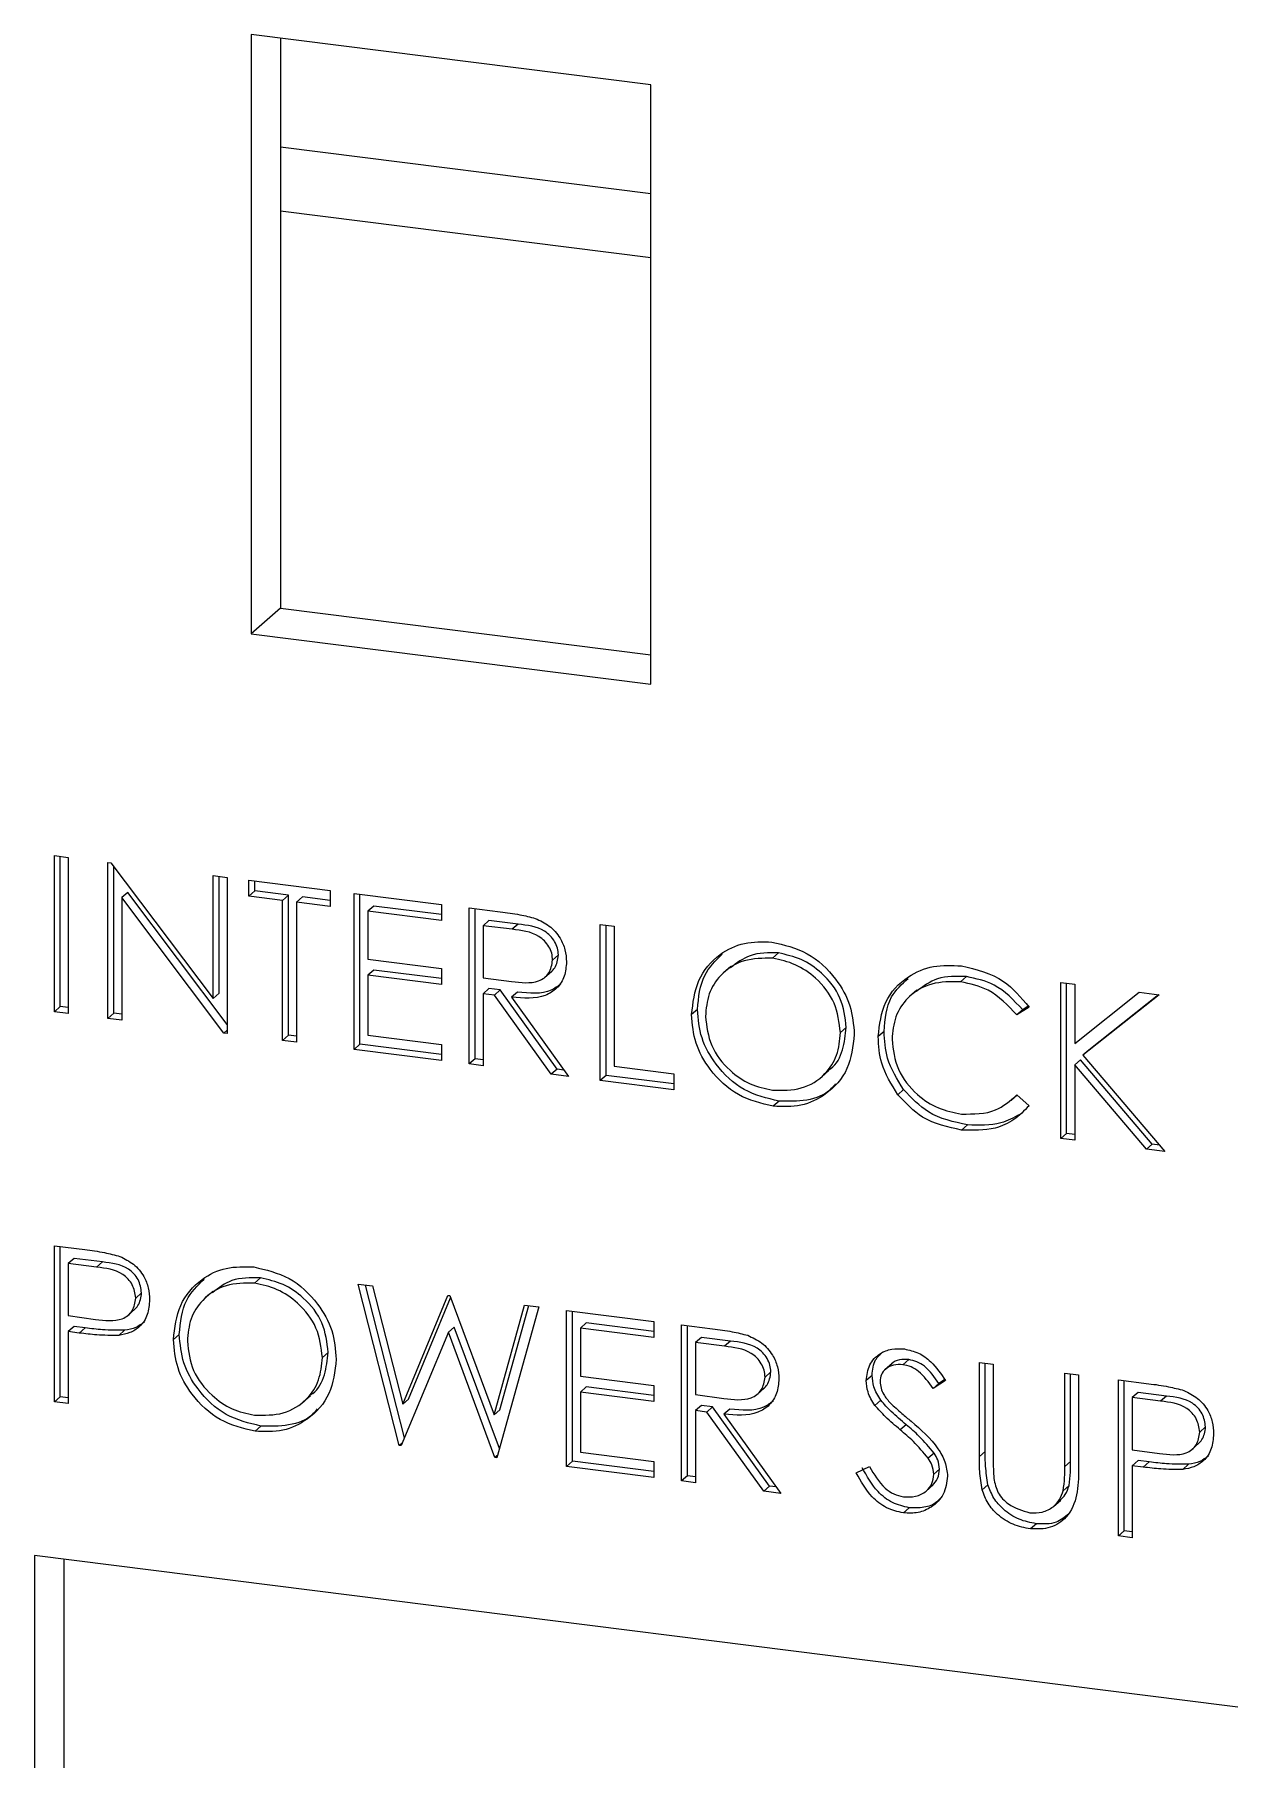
# Model space of a CAD drawing. Header units: millimetres. Extents: x 0 to 589, y 0 to 415.
# Drawn here: x 398.35 to 410.38, y 236.32 to 253.68 of the extents above; entities that cross this region are included whole.
import ezdxf

# ---------------------------------------------------------------- set-up
doc = ezdxf.new("R2010")
doc.units = ezdxf.units.MM

msp = doc.modelspace()

# ---------------------------------------------------------------- linework, layer by layer
at = {"color": 7, "linetype": 'Continuous', "lineweight": 25}
for p, q in [((400.5294, 253.6839), (400.5294, 247.6499)), ((404.5517, 253.1772), (400.5294, 253.6839)), ((400.824, 253.6468), (400.824, 247.9098)), ((404.5517, 247.1432), (404.5517, 253.1772)), ((400.824, 252.554), (404.5517, 252.0844)), ((404.5517, 251.4348), (400.824, 251.9044)), ((400.824, 247.9098), (400.5294, 247.6499)), ((400.824, 247.9098), (404.5517, 247.4401)), ((400.5294, 247.6499), (404.5517, 247.1432)), ((398.5466, 245.417), (398.6866, 245.3994)), ((398.5466, 243.8457), (398.5466, 245.417)), ((398.6056, 243.8976), (398.6056, 245.4096)), ((398.6866, 245.3994), (398.6866, 243.828)), ((399.0863, 245.349), (399.1157, 245.3453)), ((399.0863, 243.7777), (399.0863, 245.349)), ((399.1157, 245.3453), (400.1456, 243.9788)), ((399.1452, 243.8296), (399.1452, 245.3061)), ((399.2851, 245.0459), (399.2262, 244.994)), ((400.2856, 243.7185), (399.2851, 245.0459)), ((400.1456, 245.2156), (400.2856, 245.1979)), ((400.1456, 243.9788), (400.1456, 245.2156)), ((400.2046, 244.0308), (400.2046, 245.2081)), ((400.2856, 245.1979), (400.2856, 243.6266)), ((400.5054, 245.1702), (401.3249, 245.067)), ((400.5054, 245.0091), (400.5054, 245.1702)), ((400.5643, 245.061), (400.5054, 245.0091)), ((400.5643, 245.061), (400.5643, 245.1628)), ((400.9041, 245.0182), (400.5643, 245.061)), ((401.3249, 245.067), (401.3249, 244.9058)), ((399.2262, 244.994), (399.2262, 243.76)), ((400.2537, 243.6306), (399.2262, 244.994)), ((400.8452, 244.9663), (400.5054, 245.0091)), ((400.9041, 245.0182), (400.8452, 244.9663)), ((400.8452, 243.5561), (400.8452, 244.9663)), ((400.9041, 243.608), (400.9041, 245.0182)), ((401.044, 245.0006), (400.9851, 244.9486)), ((400.9851, 244.9486), (400.9851, 243.5384)), ((401.3249, 244.9058), (400.9851, 244.9486)), ((401.3249, 244.9652), (401.044, 245.0006)), ((401.5648, 245.0368), (402.4442, 244.926)), ((401.5648, 243.4654), (401.5648, 245.0368)), ((401.6237, 243.5174), (401.6237, 245.0293)), ((401.7636, 244.9099), (401.7047, 244.858)), ((402.4442, 244.8242), (401.7636, 244.9099)), ((402.4442, 244.926), (402.4442, 244.7648)), ((402.724, 244.8907), (403.036, 244.8514)), ((402.724, 243.3194), (402.724, 244.8907)), ((402.783, 243.3713), (402.783, 244.8833)), ((401.7047, 244.858), (401.7047, 244.3745)), ((402.4442, 244.7648), (401.7047, 244.858)), ((402.9229, 244.7639), (402.8639, 244.7119)), ((402.8639, 244.7119), (402.8639, 244.1881)), ((403.1563, 244.6751), (402.8639, 244.7119)), ((403.2152, 244.7271), (402.9229, 244.7639)), ((403.2152, 244.7271), (403.1563, 244.6751)), ((404.0432, 244.7245), (404.1831, 244.7069)), ((404.0432, 243.1532), (404.0432, 244.7245)), ((404.1021, 243.2051), (404.1021, 244.7171)), ((404.1831, 244.7069), (404.1831, 243.2967)), ((401.7047, 244.3745), (402.4442, 244.2813)), ((403.6224, 244.417), (403.5635, 244.365)), ((405.8379, 244.4369), (405.779, 244.385)), ((401.7636, 244.2653), (401.7047, 244.2133)), ((401.7047, 244.2133), (401.7047, 243.609)), ((402.4442, 244.1201), (401.7047, 244.2133)), ((402.4442, 244.1795), (401.7636, 244.2653)), ((402.4442, 244.2813), (402.4442, 244.1201)), ((402.8639, 244.1881), (403.1494, 244.15)), ((403.483, 244.1895), (403.5567, 244.2544)), ((405.358, 244.3018), (405.2843, 244.2369)), ((407.7305, 244.1985), (407.6716, 244.1465)), ((400.2046, 244.0308), (400.1456, 243.9788)), ((402.9229, 244.0789), (402.8639, 244.027)), ((402.8639, 244.027), (402.8639, 243.3017)), ((402.9776, 244.0127), (402.8639, 244.027)), ((403.0366, 244.0646), (402.9229, 244.0789)), ((403.0366, 244.0646), (402.9776, 244.0127)), ((403.5504, 243.2153), (402.9776, 244.0127)), ((403.6093, 243.2672), (403.0366, 244.0646)), ((403.2096, 244.0428), (403.1506, 243.9909)), ((407.2301, 244.0623), (407.1565, 243.9973)), ((408.6803, 244.1403), (408.8202, 244.1227)), ((408.6803, 242.5689), (408.6803, 244.1403)), ((408.7392, 242.6209), (408.7392, 244.1329)), ((408.8202, 244.1227), (408.8202, 243.5243)), ((408.8202, 243.5243), (409.4701, 244.0408)), ((409.6697, 244.0156), (408.9036, 243.4071)), ((409.6641, 244.0164), (408.9625, 243.459)), ((409.4701, 244.0408), (409.6697, 244.0156)), ((398.6056, 243.8976), (398.5466, 243.8457)), ((398.6866, 243.828), (398.5466, 243.8457)), ((398.6866, 243.8874), (398.6056, 243.8976)), ((399.1452, 243.8296), (399.0863, 243.7777)), ((399.2262, 243.8194), (399.1452, 243.8296)), ((403.1506, 243.9909), (403.7234, 243.1935)), ((405.0216, 243.868), (404.9626, 243.8161)), ((408.3605, 243.8923), (408.2381, 243.8132)), ((408.297, 243.8652), (408.2381, 243.8132)), ((408.3521, 243.9007), (408.297, 243.8652)), ((399.2262, 243.76), (399.0863, 243.7777)), ((400.2856, 243.6587), (400.2537, 243.6306)), ((406.5206, 243.6871), (406.4617, 243.6351)), ((400.2856, 243.6266), (400.2537, 243.6306)), ((400.9041, 243.608), (400.8452, 243.5561)), ((400.9851, 243.5384), (400.8452, 243.5561)), ((400.9851, 243.5978), (400.9041, 243.608)), ((401.6237, 243.5174), (401.5648, 243.4654)), ((402.4442, 243.414), (401.6237, 243.5174)), ((401.7047, 243.609), (402.4442, 243.5158)), ((402.4442, 243.5158), (402.4442, 243.3546)), ((406.9004, 243.6474), (406.8415, 243.5954)), ((402.4442, 243.3546), (401.5648, 243.4654)), ((402.783, 243.3713), (402.724, 243.3194)), ((402.8639, 243.3017), (402.724, 243.3194)), ((402.8639, 243.3611), (402.783, 243.3713)), ((408.8791, 243.3616), (408.8202, 243.3096)), ((408.8202, 243.3096), (408.8202, 242.5513)), ((409.5432, 242.4602), (408.8202, 243.3096)), ((409.6021, 242.5122), (408.8791, 243.3616)), ((408.9625, 243.459), (408.9036, 243.4071)), ((408.9036, 243.4071), (409.7296, 242.4367)), ((403.6093, 243.2672), (403.5504, 243.2153)), ((403.7234, 243.1935), (403.5504, 243.2153)), ((403.6765, 243.2588), (403.6093, 243.2672)), ((404.1021, 243.2051), (404.0432, 243.1532)), ((404.7827, 243.06), (404.0432, 243.1532)), ((404.7827, 243.1194), (404.1021, 243.2051)), ((404.1831, 243.2967), (404.7827, 243.2212)), ((404.7827, 243.2212), (404.7827, 243.06)), ((406.2697, 243.1882), (406.3433, 243.2531)), ((407.0981, 243.0622), (407.0391, 243.0102)), ((408.1804, 242.9533), (408.2399, 243.0058)), ((408.2381, 243.0074), (408.3605, 242.8985)), ((405.8435, 242.9454), (405.7846, 242.8935)), ((407.7411, 242.7064), (407.6822, 242.6544)), ((408.7392, 242.6209), (408.6803, 242.5689)), ((408.8202, 242.6107), (408.7392, 242.6209)), ((408.8202, 242.5513), (408.6803, 242.5689)), ((409.6021, 242.5122), (409.5432, 242.4602)), ((409.7296, 242.4367), (409.5432, 242.4602)), ((409.673, 242.5033), (409.6021, 242.5122)), ((398.5466, 241.4886), (398.8524, 241.4501)), ((398.5466, 239.9173), (398.5466, 241.4886)), ((398.6056, 239.9693), (398.6056, 241.4812)), ((398.7455, 241.3618), (398.6866, 241.3099)), ((398.6866, 241.3099), (398.6866, 240.7861)), ((398.9717, 241.2739), (398.6866, 241.3099)), ((399.0306, 241.3259), (398.7455, 241.3618)), ((399.0306, 241.3259), (398.9717, 241.2739)), ((400.6212, 241.1658), (400.5623, 241.1138)), ((401.6047, 241.1034), (401.7493, 241.0851)), ((402.0195, 239.4798), (401.6047, 241.1034)), ((402.0722, 239.556), (401.6793, 241.094)), ((401.7493, 241.0851), (402.0545, 239.8943)), ((399.4251, 241.0153), (399.3661, 240.9633)), ((400.1413, 241.0307), (400.0676, 240.9657)), ((402.0545, 239.8943), (402.5082, 240.9895)), ((402.1134, 239.9463), (402.5361, 240.9666)), ((402.5082, 240.9895), (402.5285, 240.987)), ((402.5285, 240.987), (402.9739, 239.7864)), ((402.9739, 239.7864), (403.2806, 240.8922)), ((403.0328, 239.8383), (403.3236, 240.8868)), ((403.2806, 240.8922), (403.4236, 240.8742)), ((398.6866, 240.7861), (398.9595, 240.7482)), ((399.2841, 240.7853), (399.3578, 240.8502)), ((403.4236, 240.8742), (403.0032, 239.3558)), ((403.7034, 240.839), (404.5829, 240.7282)), ((403.7034, 239.2676), (403.7034, 240.839)), ((403.7623, 239.3196), (403.7623, 240.8315)), ((403.9023, 240.7121), (403.8433, 240.6602)), ((404.5829, 240.6264), (403.9023, 240.7121)), ((404.5829, 240.7282), (404.5829, 240.567)), ((398.7455, 240.6769), (398.6866, 240.6249)), ((398.6866, 240.6249), (398.6866, 239.8997)), ((398.7981, 240.6109), (398.6866, 240.6249)), ((398.857, 240.6628), (398.7455, 240.6769)), ((398.857, 240.6628), (398.7981, 240.6109)), ((399.2539, 240.6386), (399.195, 240.5867)), ((399.8048, 240.5969), (399.7459, 240.545)), ((402.5142, 240.6192), (402.0395, 239.4772)), ((402.5731, 240.6712), (402.5142, 240.6192)), ((402.9832, 239.3583), (402.5142, 240.6192)), ((403.0285, 239.4471), (402.5731, 240.6712)), ((403.8433, 240.6602), (403.8433, 240.1767)), ((404.5829, 240.567), (403.8433, 240.6602)), ((404.8627, 240.6929), (405.1747, 240.6536)), ((404.8627, 239.1215), (404.8627, 240.6929)), ((404.9216, 239.1735), (404.9216, 240.6855)), ((405.0615, 240.5661), (405.0026, 240.5141)), ((405.3538, 240.5292), (405.0615, 240.5661)), ((401.3039, 240.4159), (401.245, 240.364)), ((405.0026, 240.5141), (405.0026, 239.9903)), ((405.2949, 240.4773), (405.0026, 240.5141)), ((405.3538, 240.5292), (405.2949, 240.4773)), ((405.7611, 240.2192), (405.7022, 240.1672)), ((406.7805, 240.1843), (406.7215, 240.1323)), ((406.9813, 240.3045), (406.9077, 240.2395)), ((407.149, 240.3434), (407.0901, 240.2914)), ((407.8608, 240.3152), (408.0007, 240.2975)), ((407.8608, 239.3661), (407.8608, 240.3152)), ((407.9197, 239.4181), (407.9197, 240.3077)), ((408.0007, 240.2975), (408.0007, 239.3561)), ((408.7203, 240.2069), (408.8602, 240.1893)), ((408.7203, 239.2654), (408.7203, 240.2069)), ((408.7792, 239.3174), (408.7792, 240.1995)), ((408.8602, 240.1893), (408.8602, 239.2402)), ((403.8433, 240.1767), (404.5829, 240.0835)), ((403.9023, 240.0675), (403.8433, 240.0155)), ((403.8433, 240.0155), (403.8433, 239.4111)), ((404.5829, 239.9223), (403.8433, 240.0155)), ((404.5829, 239.9817), (403.9023, 240.0675)), ((404.5829, 240.0835), (404.5829, 239.9223)), ((405.6217, 239.9916), (405.6953, 240.0566)), ((407.521, 240.1323), (407.3945, 240.0516)), ((407.4535, 240.1036), (407.3945, 240.0516)), ((407.5134, 240.1418), (407.4535, 240.1036)), ((409.2599, 240.1389), (409.5657, 240.1004)), ((409.2599, 238.5675), (409.2599, 240.1389)), ((409.3189, 238.6195), (409.3189, 240.1315)), ((409.4588, 240.0121), (409.3999, 239.9601)), ((409.7439, 239.9761), (409.4588, 240.0121)), ((398.6056, 239.9693), (398.5466, 239.9173)), ((398.6866, 239.8997), (398.5466, 239.9173)), ((398.6866, 239.9591), (398.6056, 239.9693)), ((401.053, 239.917), (401.1266, 239.982)), ((402.1134, 239.9463), (402.0545, 239.8943)), ((403.0328, 239.8383), (402.9739, 239.7864)), ((405.0026, 239.9903), (405.2881, 239.9522)), ((405.0615, 239.8811), (405.0026, 239.8292)), ((405.1752, 239.8668), (405.0615, 239.8811)), ((405.1752, 239.8668), (405.1163, 239.8148)), ((405.748, 239.0694), (405.1752, 239.8668)), ((405.3482, 239.845), (405.2893, 239.793)), ((406.8676, 239.934), (406.8087, 239.8821)), ((409.3999, 239.9601), (409.3999, 239.4363)), ((409.685, 239.9242), (409.3999, 239.9601)), ((409.7439, 239.9761), (409.685, 239.9242)), ((400.6268, 239.6743), (400.5679, 239.6224)), ((405.0026, 239.8292), (405.0026, 239.1039)), ((405.1163, 239.8148), (405.0026, 239.8292)), ((405.6891, 239.0174), (405.1163, 239.8148)), ((405.2893, 239.793), (405.8621, 238.9956)), ((407.1231, 239.6881), (407.0641, 239.6362)), ((410.1384, 239.6655), (410.0794, 239.6135)), ((402.0527, 239.509), (402.0195, 239.4798)), ((409.9974, 239.4355), (410.071, 239.5005)), ((402.0395, 239.4772), (402.0195, 239.4798)), ((403.0106, 239.3825), (402.9832, 239.3583)), ((403.0032, 239.3558), (402.9832, 239.3583)), ((403.7623, 239.3196), (403.7034, 239.2676)), ((404.5829, 239.2162), (403.7623, 239.3196)), ((403.8433, 239.4111), (404.5829, 239.318)), ((404.5829, 239.318), (404.5829, 239.1568)), ((407.4041, 239.4022), (407.3452, 239.3502)), ((407.9197, 239.4181), (407.8608, 239.3661)), ((408.7792, 239.3174), (408.7203, 239.2654)), ((409.3999, 239.4363), (409.6728, 239.3985)), ((409.4588, 239.3271), (409.3999, 239.2752)), ((409.5703, 239.3131), (409.4588, 239.3271)), ((404.5829, 239.1568), (403.7034, 239.2676)), ((404.9216, 239.1735), (404.8627, 239.1215)), ((405.0026, 239.1633), (404.9216, 239.1735)), ((406.6216, 239.2031), (406.7534, 239.2661)), ((407.46, 239.2409), (407.4011, 239.1889)), ((409.3999, 239.2752), (409.3999, 238.5499)), ((409.5113, 239.2611), (409.3999, 239.2752)), ((409.5703, 239.3131), (409.5113, 239.2611)), ((409.9672, 239.2889), (409.9083, 239.2369)), ((405.0026, 239.1039), (404.8627, 239.1215)), ((405.748, 239.0694), (405.6891, 239.0174)), ((405.8621, 238.9956), (405.6891, 239.0174)), ((405.8152, 239.0609), (405.748, 239.0694)), ((407.3211, 239.0166), (407.3948, 239.0816)), ((407.9475, 239.0835), (407.8886, 239.0315)), ((408.7633, 239.0754), (408.7044, 239.0235)), ((407.1546, 238.8519), (407.0957, 238.7999)), ((408.6064, 238.8646), (408.68, 238.9295)), ((408.4347, 238.6906), (408.3758, 238.6386)), ((409.3189, 238.6195), (409.2599, 238.5675)), ((409.3999, 238.6093), (409.3189, 238.6195)), ((409.3999, 238.5499), (409.2599, 238.5675)), ((420.6408, 235.5623), (398.3468, 238.3711)), ((398.3468, 238.3711), (398.3468, 211.8153)), ((398.6414, 238.334), (398.6414, 212.0752))]:
    msp.add_line(p, q, dxfattribs=at)
for points, knots in [([(403.036, 244.8514), (403.1023, 244.8433), (403.2205, 244.8288), (403.3377, 244.7987), (403.3892, 244.7855)], [0, 0, 0, 0, 0.5602397, 1, 1, 1, 1]), ([(403.6224, 244.417), (403.6207, 244.4402), (403.6174, 244.4867), (403.5864, 244.5533), (403.5425, 244.6121), (403.4269, 244.7035), (403.3092, 244.7166), (403.2152, 244.7271)], [0, 0, 0, 0, 0.12530739, 0.25061699, 0.37595425, 0.50128061, 1, 1, 1, 1]), ([(403.3892, 244.7855), (403.4382, 244.763), (403.536, 244.718), (403.6389, 244.5991), (403.6957, 244.47), (403.7008, 244.3881), (403.7034, 244.3471)], [0, 0, 0, 0, 0.2797971, 0.5594998, 0.7796265, 1, 1, 1, 1]), ([(403.5635, 244.365), (403.5618, 244.3883), (403.5585, 244.4347), (403.5274, 244.5014), (403.4836, 244.5601), (403.368, 244.6515), (403.2503, 244.6646), (403.1563, 244.6751)], [0, 0, 0, 0, 0.1253074, 0.250617, 0.3759543, 0.5012806, 1, 1, 1, 1]), ([(404.9626, 243.8161), (404.977, 243.9355), (405.0058, 244.1743), (405.2192, 244.4236), (405.4885, 244.5542), (405.6776, 244.5494), (405.7721, 244.547)], [0, 0, 0, 0, 0.279731, 0.5593268, 0.7796805, 1, 1, 1, 1]), ([(405.7721, 244.547), (405.8943, 244.5187), (406.1385, 244.4621), (406.4117, 244.2046), (406.5775, 243.91), (406.5936, 243.7148), (406.6016, 243.6171)], [0, 0, 0, 0, 0.2797673, 0.5593585, 0.7795711, 1, 1, 1, 1]), ([(403.1494, 244.15), (403.2452, 244.1382), (403.365, 244.1235), (403.4832, 244.1853), (403.5451, 244.2497), (403.5562, 244.319), (403.5635, 244.365)], [0, 0, 0, 0, 0.4998271, 0.6254978, 0.7512079, 1, 1, 1, 1]), ([(403.5482, 244.249), (403.5614, 244.2614), (403.6067, 244.3038), (403.6159, 244.3701), (403.6224, 244.417)], [0, 0, 0, 0, 0.2921232, 1, 1, 1, 1]), ([(405.0216, 243.868), (405.0335, 243.99), (405.0552, 244.2116), (405.2041, 244.3591), (405.2712, 244.4254)], [0, 0, 0, 0, 0.5499757, 1, 1, 1, 1]), ([(405.779, 244.385), (405.6806, 244.3845), (405.4837, 244.3835), (405.2585, 244.2369), (405.1238, 244.0312), (405.1096, 243.8765), (405.1025, 243.7991)], [0, 0, 0, 0, 0.2796271, 0.5593495, 0.7796302, 1, 1, 1, 1]), ([(405.8379, 244.4369), (405.7378, 244.4386), (405.5544, 244.4418), (405.418, 244.3355), (405.3561, 244.2873)], [0, 0, 0, 0, 0.54616499, 1, 1, 1, 1]), ([(406.4617, 243.6351), (406.4497, 243.7364), (406.4258, 243.9389), (406.2361, 244.1791), (406.0114, 244.3326), (405.8564, 244.3675), (405.779, 244.385)], [0, 0, 0, 0, 0.279468, 0.5588703, 0.7795158, 1, 1, 1, 1]), ([(406.5206, 243.6871), (406.5086, 243.7883), (406.4847, 243.9908), (406.295, 244.2311), (406.0703, 244.3846), (405.9154, 244.4195), (405.8379, 244.4369)], [0, 0, 0, 0, 0.27946805, 0.55887035, 0.77951584, 1, 1, 1, 1]), ([(403.7034, 244.3471), (403.6993, 244.2979), (403.6912, 244.1996), (403.6141, 244.0773), (403.4384, 243.9674), (403.2693, 243.9812), (403.1506, 243.9909)], [0, 0, 0, 0, 0.1871202, 0.3739789, 0.5609112, 1, 1, 1, 1]), ([(406.8415, 243.5954), (406.8557, 243.7168), (406.8842, 243.9596), (407.1148, 244.2003), (407.3924, 244.3214), (407.5843, 244.3115), (407.6803, 244.3066)], [0, 0, 0, 0, 0.2795119, 0.5590796, 0.7793739, 1, 1, 1, 1]), ([(406.9004, 243.6474), (406.9115, 243.7718), (406.9307, 243.9871), (407.0806, 244.1227), (407.1439, 244.18)], [0, 0, 0, 0, 0.5777218, 1, 1, 1, 1]), ([(407.7305, 244.1985), (407.6293, 244.2015), (407.4388, 244.2073), (407.2944, 244.1), (407.2268, 244.0497)], [0, 0, 0, 0, 0.5311646, 1, 1, 1, 1]), ([(407.6803, 244.3066), (407.83, 244.271), (408.0975, 244.2075), (408.2801, 243.9886), (408.3605, 243.8923)], [0, 0, 0, 0, 0.5595165, 1, 1, 1, 1]), ([(408.297, 243.8652), (408.2067, 243.9612), (408.0451, 244.1332), (407.8269, 244.1785), (407.7305, 244.1985)], [0, 0, 0, 0, 0.5584265, 1, 1, 1, 1]), ([(403.6479, 244.1257), (403.6159, 244.1021), (403.4953, 244.013), (403.3306, 244.0302), (403.2096, 244.0428)], [0, 0, 0, 0, 0.2652979, 1, 1, 1, 1]), ([(407.6716, 244.1465), (407.572, 244.1476), (407.3729, 244.1497), (407.1408, 244.0084), (407.0026, 243.8015), (406.9885, 243.6453), (406.9814, 243.5671)], [0, 0, 0, 0, 0.2798558, 0.5595188, 0.7796855, 1, 1, 1, 1]), ([(408.2381, 243.8132), (408.1478, 243.9093), (407.9862, 244.0812), (407.7679, 244.1265), (407.6716, 244.1465)], [0, 0, 0, 0, 0.5584265, 1, 1, 1, 1]), ([(405.8435, 242.9454), (405.7227, 242.9741), (405.4811, 243.0315), (405.2124, 243.2875), (405.0467, 243.5781), (405.0299, 243.7714), (405.0216, 243.868)], [0, 0, 0, 0, 0.2796633, 0.5593539, 0.7796364, 1, 1, 1, 1]), ([(405.7846, 242.8935), (405.6638, 242.9222), (405.4222, 242.9796), (405.1534, 243.2355), (404.9878, 243.5262), (404.971, 243.7194), (404.9626, 243.8161)], [0, 0, 0, 0, 0.2796633, 0.5593539, 0.7796364, 1, 1, 1, 1]), ([(405.1025, 243.7991), (405.1145, 243.6986), (405.1383, 243.4974), (405.3268, 243.2601), (405.5476, 243.1036), (405.7019, 243.0714), (405.779, 243.0554)], [0, 0, 0, 0, 0.279416, 0.5590765, 0.779478, 1, 1, 1, 1]), ([(406.3312, 243.2539), (406.3427, 243.2604), (406.4183, 243.3029), (406.4957, 243.4593), (406.5123, 243.6111), (406.5206, 243.6871)], [0, 0, 0, 0, 0.08248678, 0.54115869, 1, 1, 1, 1]), ([(405.779, 243.0554), (405.878, 243.0542), (406.0759, 243.052), (406.3053, 243.1952), (406.4402, 243.4022), (406.4545, 243.5575), (406.4617, 243.6351)], [0, 0, 0, 0, 0.27982967, 0.55938902, 0.77965383, 1, 1, 1, 1]), ([(406.6016, 243.6171), (406.5879, 243.4969), (406.5605, 243.2565), (406.3384, 243.0142), (406.0697, 242.882), (405.8797, 242.8897), (405.7846, 242.8935)], [0, 0, 0, 0, 0.2796304, 0.5593429, 0.7795972, 1, 1, 1, 1]), ([(407.0391, 243.0102), (406.9746, 243.1135), (406.8593, 243.2983), (406.8469, 243.5045), (406.8415, 243.5954)], [0, 0, 0, 0, 0.5590286, 1, 1, 1, 1]), ([(407.0981, 243.0622), (407.0336, 243.1655), (406.9182, 243.3503), (406.9058, 243.5565), (406.9004, 243.6474)], [0, 0, 0, 0, 0.55902863, 1, 1, 1, 1]), ([(406.9814, 243.5671), (406.9933, 243.464), (407.017, 243.2577), (407.2124, 243.014), (407.444, 242.8623), (407.6021, 242.8312), (407.6812, 242.8157)], [0, 0, 0, 0, 0.2794342, 0.5589213, 0.7792831, 1, 1, 1, 1]), ([(406.4111, 243.1197), (406.3969, 243.1017), (406.3273, 243.0136), (406.1238, 242.9382), (405.937, 242.943), (405.8435, 242.9454)], [0, 0, 0, 0, 0.1138472, 0.5567744, 1, 1, 1, 1]), ([(407.6822, 242.6544), (407.5443, 242.6835), (407.298, 242.7356), (407.1182, 242.9263), (407.0391, 243.0102)], [0, 0, 0, 0, 0.5598036, 1, 1, 1, 1]), ([(407.7411, 242.7064), (407.6032, 242.7355), (407.3569, 242.7876), (407.1772, 242.9783), (407.0981, 243.0622)], [0, 0, 0, 0, 0.5598036, 1, 1, 1, 1]), ([(407.6812, 242.8157), (407.8018, 242.8153), (408.0175, 242.8147), (408.1706, 242.9484), (408.2381, 243.0074)], [0, 0, 0, 0, 0.5587722, 1, 1, 1, 1]), ([(408.3605, 242.8985), (408.3124, 242.8491), (408.2163, 242.7502), (407.9851, 242.6458), (407.797, 242.6511), (407.6822, 242.6544)], [0, 0, 0, 0, 0.2804103, 0.5607951, 1, 1, 1, 1]), ([(408.2668, 242.8123), (408.2054, 242.779), (408.0476, 242.6935), (407.8573, 242.7015), (407.7411, 242.7064)], [0, 0, 0, 0, 0.3896454, 1, 1, 1, 1]), ([(398.8524, 241.4501), (398.919, 241.4419), (399.038, 241.4273), (399.1557, 241.3957), (399.2075, 241.3818)], [0, 0, 0, 0, 0.5603137, 1, 1, 1, 1]), ([(399.3661, 240.9633), (399.3591, 241.0093), (399.3484, 241.0785), (399.291, 241.1565), (399.1809, 241.25), (399.0646, 241.2633), (398.9717, 241.2739)], [0, 0, 0, 0, 0.2489693, 0.3747291, 0.500383, 1, 1, 1, 1]), ([(399.4251, 241.0153), (399.418, 241.0612), (399.4074, 241.1304), (399.3499, 241.2085), (399.2398, 241.302), (399.1235, 241.3153), (399.0306, 241.3259)], [0, 0, 0, 0, 0.2489693, 0.3747291, 0.500383, 1, 1, 1, 1]), ([(399.2075, 241.3818), (399.2549, 241.3586), (399.3496, 241.3122), (399.4475, 241.1936), (399.4992, 241.0663), (399.5038, 240.9863), (399.506, 240.9463)], [0, 0, 0, 0, 0.2797054, 0.5593809, 0.7795086, 1, 1, 1, 1]), ([(399.7459, 240.545), (399.7603, 240.6644), (399.7891, 240.9032), (400.0025, 241.1525), (400.2718, 241.2831), (400.4609, 241.2783), (400.5554, 241.2759)], [0, 0, 0, 0, 0.279731, 0.5593268, 0.7796805, 1, 1, 1, 1]), ([(400.5554, 241.2759), (400.6776, 241.2475), (400.9218, 241.1909), (401.195, 240.9335), (401.3608, 240.6389), (401.3769, 240.4437), (401.3849, 240.346)], [0, 0, 0, 0, 0.2797673, 0.5593585, 0.7795711, 1, 1, 1, 1]), ([(399.8048, 240.5969), (399.8168, 240.7188), (399.8384, 240.9405), (399.9874, 241.088), (400.0544, 241.1543)], [0, 0, 0, 0, 0.5499757, 1, 1, 1, 1]), ([(400.5623, 241.1138), (400.4638, 241.1133), (400.267, 241.1124), (400.0418, 240.9658), (399.907, 240.7601), (399.8929, 240.6053), (399.8858, 240.528)], [0, 0, 0, 0, 0.2796271, 0.5593495, 0.7796302, 1, 1, 1, 1]), ([(400.6212, 241.1658), (400.5211, 241.1675), (400.3377, 241.1706), (400.2012, 241.0644), (400.1393, 241.0162)], [0, 0, 0, 0, 0.546165, 1, 1, 1, 1]), ([(401.245, 240.364), (401.233, 240.4652), (401.209, 240.6678), (401.0193, 240.908), (400.7947, 241.0615), (400.6397, 241.0964), (400.5623, 241.1138)], [0, 0, 0, 0, 0.279468, 0.5588703, 0.7795158, 1, 1, 1, 1]), ([(401.3039, 240.4159), (401.2919, 240.5172), (401.268, 240.7197), (401.0783, 240.96), (400.8536, 241.1134), (400.6986, 241.1483), (400.6212, 241.1658)], [0, 0, 0, 0, 0.279468, 0.5588703, 0.7795158, 1, 1, 1, 1]), ([(398.9595, 240.7482), (399.0545, 240.7359), (399.1734, 240.7205), (399.2885, 240.7846), (399.3485, 240.8493), (399.3591, 240.9178), (399.3661, 240.9633)], [0, 0, 0, 0, 0.4997206, 0.6253498, 0.7510825, 1, 1, 1, 1]), ([(399.506, 240.9463), (399.5023, 240.8949), (399.4949, 240.7924), (399.4168, 240.6761), (399.3106, 240.6082), (399.2336, 240.5938), (399.195, 240.5867)], [0, 0, 0, 0, 0.2800989, 0.5593238, 0.7794579, 1, 1, 1, 1]), ([(399.3498, 240.8443), (399.3639, 240.858), (399.4094, 240.9018), (399.4187, 240.969), (399.4251, 241.0153)], [0, 0, 0, 0, 0.3118289, 1, 1, 1, 1]), ([(399.4554, 240.7234), (399.427, 240.7022), (399.368, 240.658), (399.2929, 240.6453), (399.2539, 240.6386)], [0, 0, 0, 0, 0.4804578, 1, 1, 1, 1]), ([(399.195, 240.5867), (399.1212, 240.5866), (398.9894, 240.5865), (398.8565, 240.6034), (398.7981, 240.6109)], [0, 0, 0, 0, 0.5596942, 1, 1, 1, 1]), ([(399.2539, 240.6386), (399.1801, 240.6386), (399.0483, 240.6385), (398.9155, 240.6554), (398.857, 240.6628)], [0, 0, 0, 0, 0.5596942, 1, 1, 1, 1]), ([(400.5679, 239.6224), (400.4471, 239.651), (400.2055, 239.7084), (399.9367, 239.9644), (399.7711, 240.255), (399.7543, 240.4483), (399.7459, 240.545)], [0, 0, 0, 0, 0.2796633, 0.5593539, 0.7796364, 1, 1, 1, 1]), ([(400.6268, 239.6743), (400.506, 239.703), (400.2644, 239.7604), (399.9956, 240.0164), (399.83, 240.307), (399.8132, 240.5003), (399.8048, 240.5969)], [0, 0, 0, 0, 0.2796633, 0.5593539, 0.7796364, 1, 1, 1, 1]), ([(405.1747, 240.6536), (405.2409, 240.6455), (405.3591, 240.6309), (405.4764, 240.6009), (405.5279, 240.5877)], [0, 0, 0, 0, 0.5602397, 1, 1, 1, 1]), ([(405.5279, 240.5877), (405.5768, 240.5652), (405.6746, 240.5201), (405.7775, 240.4013), (405.8343, 240.2722), (405.8395, 240.1903), (405.8421, 240.1493)], [0, 0, 0, 0, 0.2797971, 0.5594998, 0.7796265, 1, 1, 1, 1]), ([(399.8858, 240.528), (399.8977, 240.4274), (399.9216, 240.2263), (400.11, 239.989), (400.3309, 239.8325), (400.4851, 239.8003), (400.5623, 239.7842)], [0, 0, 0, 0, 0.279416, 0.5590765, 0.779478, 1, 1, 1, 1]), ([(400.5623, 239.7842), (400.6613, 239.7831), (400.8592, 239.7809), (401.0886, 239.9241), (401.2235, 240.1311), (401.2378, 240.2863), (401.245, 240.364)], [0, 0, 0, 0, 0.27982967, 0.55938902, 0.77965383, 1, 1, 1, 1]), ([(401.1145, 239.9828), (401.126, 239.9893), (401.2015, 240.0318), (401.2789, 240.1881), (401.2956, 240.34), (401.3039, 240.4159)], [0, 0, 0, 0, 0.0824868, 0.5411587, 1, 1, 1, 1]), ([(405.7022, 240.1672), (405.7005, 240.1905), (405.6971, 240.2369), (405.6661, 240.3036), (405.6222, 240.3623), (405.5066, 240.4537), (405.389, 240.4668), (405.2949, 240.4773)], [0, 0, 0, 0, 0.1253074, 0.250617, 0.3759543, 0.5012806, 1, 1, 1, 1]), ([(405.7611, 240.2192), (405.7594, 240.2424), (405.756, 240.2889), (405.725, 240.3555), (405.6812, 240.4142), (405.5656, 240.5056), (405.4479, 240.5188), (405.3538, 240.5292)], [0, 0, 0, 0, 0.1253074, 0.250617, 0.3759543, 0.5012806, 1, 1, 1, 1]), ([(406.7215, 240.1323), (406.7283, 240.1872), (406.7418, 240.297), (406.8483, 240.4048), (406.9756, 240.4558), (407.0623, 240.4523), (407.1057, 240.4506)], [0, 0, 0, 0, 0.27955263, 0.5587984, 0.77937773, 1, 1, 1, 1]), ([(406.7805, 240.1843), (406.7857, 240.2407), (406.7945, 240.3366), (406.8621, 240.3958), (406.8899, 240.4202)], [0, 0, 0, 0, 0.58886202, 1, 1, 1, 1]), ([(407.1057, 240.4506), (407.1537, 240.4398), (407.2497, 240.4183), (407.3999, 240.3069), (407.4751, 240.1985), (407.521, 240.1323)], [0, 0, 0, 0, 0.2797499, 0.5595012, 1, 1, 1, 1]), ([(401.3849, 240.346), (401.3712, 240.2258), (401.3437, 239.9854), (401.1217, 239.743), (400.8529, 239.6109), (400.6629, 239.6185), (400.5679, 239.6224)], [0, 0, 0, 0, 0.2796304, 0.5593429, 0.7795972, 1, 1, 1, 1]), ([(405.6869, 240.0512), (405.7001, 240.0636), (405.7454, 240.106), (405.7546, 240.1723), (405.7611, 240.2192)], [0, 0, 0, 0, 0.2921232, 1, 1, 1, 1]), ([(406.8676, 239.934), (406.8401, 239.9783), (406.791, 240.0573), (406.7837, 240.1454), (406.7805, 240.1843)], [0, 0, 0, 0, 0.5598405, 1, 1, 1, 1]), ([(407.0901, 240.2914), (407.0584, 240.2929), (406.9952, 240.296), (406.919, 240.2566), (406.8691, 240.1956), (406.864, 240.146), (406.8614, 240.1213)], [0, 0, 0, 0, 0.2802743, 0.5599314, 0.7799201, 1, 1, 1, 1]), ([(407.149, 240.3434), (407.118, 240.3444), (407.0561, 240.3463), (406.9936, 240.3231), (406.9752, 240.2984), (406.9745, 240.2975)], [0, 0, 0, 0, 0.4912794, 0.9814771, 1, 1, 1, 1]), ([(407.3945, 240.0516), (407.3505, 240.1141), (407.2891, 240.2012), (407.1737, 240.2745), (407.1179, 240.2858), (407.0901, 240.2914)], [0, 0, 0, 0, 0.5598185, 0.7798479, 1, 1, 1, 1]), ([(407.4535, 240.1036), (407.4094, 240.1661), (407.348, 240.2531), (407.2326, 240.3264), (407.1769, 240.3377), (407.149, 240.3434)], [0, 0, 0, 0, 0.5598185, 0.7798479, 1, 1, 1, 1]), ([(405.2881, 239.9522), (405.3838, 239.9404), (405.5037, 239.9257), (405.6219, 239.9875), (405.6838, 240.0519), (405.6948, 240.1212), (405.7022, 240.1672)], [0, 0, 0, 0, 0.49982713, 0.62549782, 0.75120789, 1, 1, 1, 1]), ([(405.8421, 240.1493), (405.838, 240.1001), (405.8298, 240.0018), (405.7527, 239.8795), (405.577, 239.7696), (405.4079, 239.7834), (405.2893, 239.793)], [0, 0, 0, 0, 0.1871202, 0.3739789, 0.5609112, 1, 1, 1, 1]), ([(406.8087, 239.8821), (406.7812, 239.9263), (406.7321, 240.0053), (406.7248, 240.0935), (406.7215, 240.1323)], [0, 0, 0, 0, 0.5598405, 1, 1, 1, 1]), ([(406.8614, 240.1213), (406.8633, 240.0991), (406.8669, 240.0548), (406.9007, 239.9783), (406.9401, 239.933), (406.9642, 239.9053)], [0, 0, 0, 0, 0.2799464, 0.5597741, 1, 1, 1, 1]), ([(409.5657, 240.1004), (409.6323, 240.0922), (409.7513, 240.0776), (409.869, 240.0459), (409.9208, 240.032)], [0, 0, 0, 0, 0.5603137, 1, 1, 1, 1]), ([(409.9208, 240.032), (409.9681, 240.0088), (410.0629, 239.9624), (410.1608, 239.8438), (410.2125, 239.7166), (410.217, 239.6366), (410.2193, 239.5965)], [0, 0, 0, 0, 0.2797054, 0.5593809, 0.7795086, 1, 1, 1, 1]), ([(401.1944, 239.8486), (401.1801, 239.8306), (401.1106, 239.7425), (400.9071, 239.6671), (400.7202, 239.6719), (400.6268, 239.6743)], [0, 0, 0, 0, 0.1138472, 0.5567744, 1, 1, 1, 1]), ([(405.7866, 239.9279), (405.7546, 239.9042), (405.6339, 239.8151), (405.4692, 239.8324), (405.3482, 239.845)], [0, 0, 0, 0, 0.2652979, 1, 1, 1, 1]), ([(407.0641, 239.6362), (407.0133, 239.6788), (406.9226, 239.7548), (406.8435, 239.8432), (406.8087, 239.8821)], [0, 0, 0, 0, 0.5604127, 1, 1, 1, 1]), ([(407.1231, 239.6881), (407.0722, 239.7307), (406.9815, 239.8068), (406.9024, 239.8952), (406.8676, 239.934)], [0, 0, 0, 0, 0.5604127, 1, 1, 1, 1]), ([(406.9642, 239.9053), (407.0026, 239.8704), (407.0713, 239.808), (407.1425, 239.7486), (407.1737, 239.7225)], [0, 0, 0, 0, 0.55990578, 1, 1, 1, 1]), ([(410.0794, 239.6135), (410.0724, 239.6595), (410.0617, 239.7287), (410.0043, 239.8068), (409.8942, 239.9002), (409.7779, 239.9136), (409.685, 239.9242)], [0, 0, 0, 0, 0.24896926, 0.37472913, 0.50038299, 1, 1, 1, 1]), ([(410.1384, 239.6655), (410.1313, 239.7115), (410.1206, 239.7807), (410.0632, 239.8588), (409.9531, 239.9522), (409.8368, 239.9655), (409.7439, 239.9761)], [0, 0, 0, 0, 0.2489693, 0.3747291, 0.500383, 1, 1, 1, 1]), ([(407.4041, 239.4022), (407.3561, 239.46), (407.2702, 239.5634), (407.1681, 239.65), (407.1231, 239.6881)], [0, 0, 0, 0, 0.5594958, 1, 1, 1, 1]), ([(407.1737, 239.7225), (407.2715, 239.6372), (407.4076, 239.5184), (407.5235, 239.3147), (407.5352, 239.2176), (407.541, 239.1691)], [0, 0, 0, 0, 0.5601154, 0.7802838, 1, 1, 1, 1]), ([(410.063, 239.4946), (410.0772, 239.5082), (410.1226, 239.5521), (410.132, 239.6193), (410.1384, 239.6655)], [0, 0, 0, 0, 0.31182892, 1, 1, 1, 1]), ([(407.3452, 239.3502), (407.2972, 239.408), (407.2113, 239.5114), (407.1091, 239.598), (407.0641, 239.6362)], [0, 0, 0, 0, 0.5594958, 1, 1, 1, 1]), ([(409.6728, 239.3985), (409.7678, 239.3862), (409.8867, 239.3708), (410.0018, 239.4349), (410.0617, 239.4995), (410.0724, 239.568), (410.0794, 239.6135)], [0, 0, 0, 0, 0.4997206, 0.6253498, 0.7510825, 1, 1, 1, 1]), ([(410.2193, 239.5965), (410.2156, 239.5452), (410.2082, 239.4426), (410.1301, 239.3264), (410.0239, 239.2584), (409.9468, 239.2441), (409.9083, 239.2369)], [0, 0, 0, 0, 0.2800989, 0.5593238, 0.7794579, 1, 1, 1, 1]), ([(407.4011, 239.1889), (407.3973, 239.2207), (407.3904, 239.2776), (407.359, 239.328), (407.3452, 239.3502)], [0, 0, 0, 0, 0.5589902, 1, 1, 1, 1]), ([(407.46, 239.2409), (407.4562, 239.2727), (407.4493, 239.3295), (407.418, 239.3799), (407.4041, 239.4022)], [0, 0, 0, 0, 0.5589902, 1, 1, 1, 1]), ([(407.8886, 239.0315), (407.8786, 239.0941), (407.8608, 239.2061), (407.8608, 239.3172), (407.8608, 239.3661)], [0, 0, 0, 0, 0.5594986, 1, 1, 1, 1]), ([(407.9475, 239.0835), (407.9376, 239.1461), (407.9197, 239.258), (407.9197, 239.3692), (407.9197, 239.4181)], [0, 0, 0, 0, 0.5594986, 1, 1, 1, 1]), ([(408.0007, 239.3561), (408.0006, 239.317), (408.0004, 239.2473), (408.005, 239.1771), (408.007, 239.1463)], [0, 0, 0, 0, 0.5601244, 1, 1, 1, 1]), ([(408.7633, 239.0754), (408.7692, 239.12), (408.7797, 239.1997), (408.7794, 239.2814), (408.7792, 239.3174)], [0, 0, 0, 0, 0.5596244, 1, 1, 1, 1]), ([(410.1687, 239.3736), (410.1403, 239.3524), (410.0813, 239.3083), (410.0062, 239.2955), (409.9672, 239.2889)], [0, 0, 0, 0, 0.48045784, 1, 1, 1, 1]), ([(407.0957, 238.7999), (407.038, 238.813), (406.9226, 238.8392), (406.745, 238.98), (406.6684, 239.1184), (406.6216, 239.2031)], [0, 0, 0, 0, 0.2798798, 0.5596658, 1, 1, 1, 1]), ([(407.1546, 238.8519), (407.0969, 238.865), (406.9816, 238.8912), (406.8039, 239.032), (406.7273, 239.1704), (406.6805, 239.255)], [0, 0, 0, 0, 0.2798798, 0.5596658, 1, 1, 1, 1]), ([(406.7534, 239.2661), (406.7997, 239.1885), (406.8643, 239.0803), (406.9964, 238.984), (407.0626, 238.9687), (407.0957, 238.9611)], [0, 0, 0, 0, 0.5593206, 0.7797817, 1, 1, 1, 1]), ([(407.0957, 238.9611), (407.1376, 238.96), (407.2213, 238.958), (407.3237, 239.0086), (407.3888, 239.0909), (407.397, 239.1563), (407.4011, 239.1889)], [0, 0, 0, 0, 0.2802764, 0.5601478, 0.7801531, 1, 1, 1, 1]), ([(407.541, 239.1691), (407.5323, 239.1059), (407.5149, 238.9794), (407.3902, 238.8582), (407.2462, 238.7932), (407.1459, 238.7977), (407.0957, 238.7999)], [0, 0, 0, 0, 0.2791829, 0.5590851, 0.779446, 1, 1, 1, 1]), ([(407.3867, 239.0757), (407.4072, 239.0978), (407.4491, 239.1431), (407.4563, 239.2078), (407.46, 239.2409)], [0, 0, 0, 0, 0.4882219, 1, 1, 1, 1]), ([(408.007, 239.1463), (408.0169, 239.097), (408.0367, 238.9986), (408.1703, 238.8582), (408.293, 238.8226), (408.368, 238.8008)], [0, 0, 0, 0, 0.2810568, 0.5608207, 1, 1, 1, 1]), ([(408.8602, 239.2402), (408.8589, 239.1528), (408.8563, 238.9791), (408.7621, 238.7589), (408.5807, 238.635), (408.4441, 238.6374), (408.3758, 238.6386)], [0, 0, 0, 0, 0.28165472, 0.56011072, 0.78007978, 1, 1, 1, 1]), ([(408.7044, 239.0235), (408.7103, 239.068), (408.7208, 239.1477), (408.7204, 239.2294), (408.7203, 239.2654)], [0, 0, 0, 0, 0.5596244, 1, 1, 1, 1]), ([(409.9083, 239.2369), (409.8345, 239.2369), (409.7027, 239.2368), (409.5698, 239.2537), (409.5113, 239.2611)], [0, 0, 0, 0, 0.5596942, 1, 1, 1, 1]), ([(409.9672, 239.2889), (409.8934, 239.2888), (409.7616, 239.2887), (409.6288, 239.3056), (409.5703, 239.3131)], [0, 0, 0, 0, 0.5596942, 1, 1, 1, 1]), ([(408.3758, 238.6386), (408.3166, 238.6502), (408.1983, 238.6732), (408.0492, 238.7701), (407.9398, 238.8938), (407.9057, 238.9856), (407.8886, 239.0315)], [0, 0, 0, 0, 0.2802208, 0.5599142, 0.7799519, 1, 1, 1, 1]), ([(408.4347, 238.6906), (408.3755, 238.7021), (408.2572, 238.7252), (408.1081, 238.8221), (407.9987, 238.9457), (407.9646, 239.0375), (407.9475, 239.0835)], [0, 0, 0, 0, 0.2802208, 0.5599142, 0.7799519, 1, 1, 1, 1]), ([(408.368, 238.8008), (408.411, 238.8), (408.4969, 238.7985), (408.6009, 238.8519), (408.6718, 238.9304), (408.6935, 238.9924), (408.7044, 239.0235)], [0, 0, 0, 0, 0.2797867, 0.5593768, 0.7795688, 1, 1, 1, 1]), ([(408.6712, 238.9244), (408.6909, 238.9437), (408.7335, 238.9855), (408.7529, 239.0439), (408.7633, 239.0754)], [0, 0, 0, 0, 0.4615867, 1, 1, 1, 1]), ([(407.4712, 238.9514), (407.4592, 238.9373), (407.4167, 238.8871), (407.3031, 238.8471), (407.2041, 238.8503), (407.1546, 238.8519)], [0, 0, 0, 0, 0.1639644, 0.5817992, 1, 1, 1, 1]), ([(408.7611, 238.7902), (408.7208, 238.7571), (408.6298, 238.6824), (408.5045, 238.6877), (408.4347, 238.6906)], [0, 0, 0, 0, 0.44388815, 1, 1, 1, 1])]:
    msp.add_open_spline(points, degree=3, knots=knots, dxfattribs=at)

doc.saveas('drawing.dxf')
